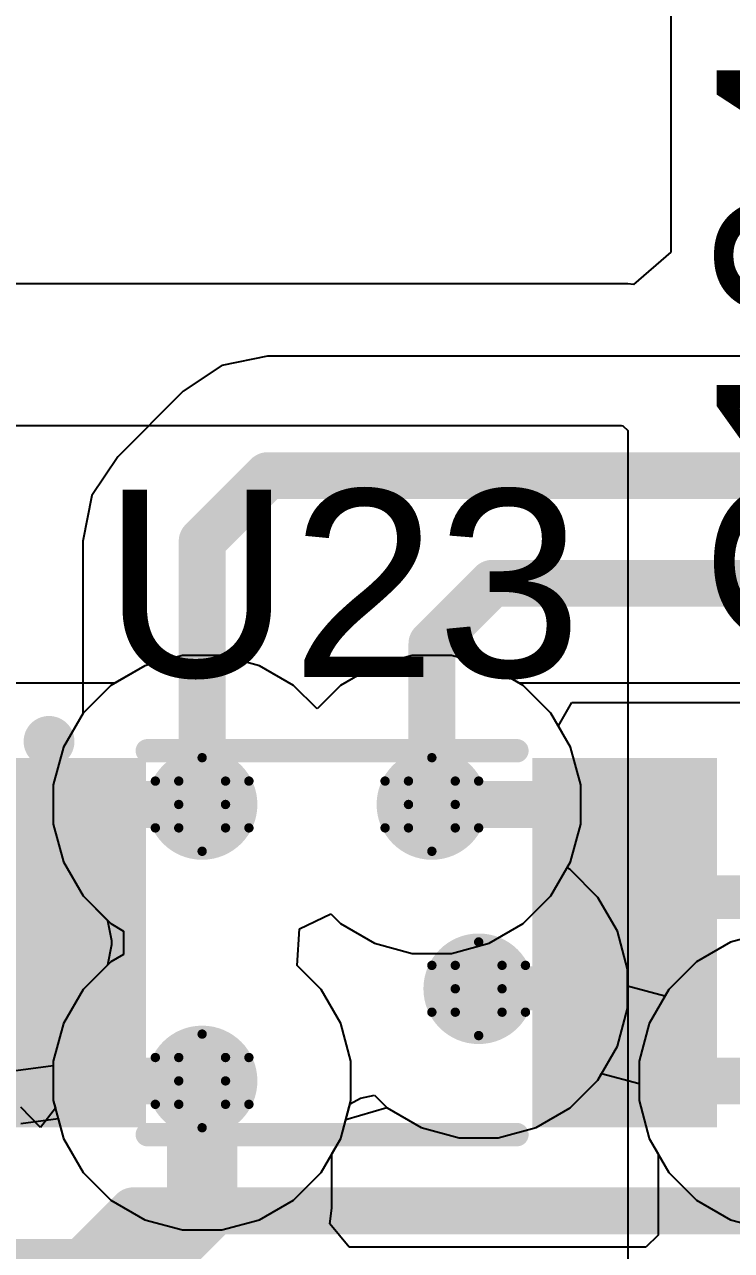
# Model space of a CAD drawing. Header units: inches. Extents: x -3 to 5437, y -3 to 5435.
# Drawn here: x 84.66 to 88.5, y 97.14 to 103.79 of the extents above; entities that cross this region are included whole.
import ezdxf

# ---------------------------------------------------------------- set-up
doc = ezdxf.new("R2010")
doc.units = ezdxf.units.IN
for name, color, linetype in [('Bottom Layer', 5, 'Continuous'), ('Drill Drawing', 1, 'Continuous'), ('GND', 16, 'Continuous'), ('PWR', 76, 'Continuous'), ('Top Layer', 1, 'Continuous'), ('Top Overlay', 2, 'Continuous'), ('Top Paste', 8, 'Continuous'), ('Top Solder', 216, 'Continuous'), ('Via Holes', 16, 'Continuous')]:
    doc.layers.add(name, color=color, linetype=linetype)
doc.styles.add('Arial', font='', dxfattribs={"height": 0.2})
doc.styles.get('Arial').set_extended_font_data('Arial')

# ---------------------------------------------------------------- blocks, each defined once
blk = doc.blocks.new('TXB0102DCUT_65')
at = {"layer": 'Top Layer'}
for points in [[(-1.95, 0.9), (-1.15, 0.9), (-1.15, 0.6), (-1.95, 0.6)], [(1.15, 0.9), (1.95, 0.9), (1.95, 0.6), (1.15, 0.6)], [(-1.95, 0.4), (-1.15, 0.4), (-1.15, 0.1), (-1.95, 0.1)], [(1.15, 0.4), (1.95, 0.4), (1.95, 0.1), (1.15, 0.1)], [(-1.95, -0.1), (-1.15, -0.1), (-1.15, -0.4), (-1.95, -0.4)], [(1.15, -0.1), (1.95, -0.1), (1.95, -0.4), (1.15, -0.4)], [(-1.95, -0.6), (-1.15, -0.6), (-1.15, -0.9), (-1.95, -0.9)], [(1.15, -0.6), (1.95, -0.6), (1.95, -0.9), (1.15, -0.9)]]:
    blk.add_hatch(color=1, dxfattribs=at).paths.add_polyline_path(points)
at = {"layer": 'Top Paste'}
for points in [[(-1.95, 0.9), (-1.15, 0.9), (-1.15, 0.6), (-1.95, 0.6)], [(1.15, 0.9), (1.95, 0.9), (1.95, 0.6), (1.15, 0.6)], [(-1.95, 0.4), (-1.15, 0.4), (-1.15, 0.1), (-1.95, 0.1)], [(1.15, 0.4), (1.95, 0.4), (1.95, 0.1), (1.15, 0.1)], [(-1.95, -0.1), (-1.15, -0.1), (-1.15, -0.4), (-1.95, -0.4)], [(1.15, -0.1), (1.95, -0.1), (1.95, -0.4), (1.15, -0.4)], [(-1.95, -0.6), (-1.15, -0.6), (-1.15, -0.9), (-1.95, -0.9)], [(1.15, -0.6), (1.95, -0.6), (1.95, -0.9), (1.15, -0.9)]]:
    blk.add_hatch(color=8, dxfattribs=at).paths.add_polyline_path(points)
at = {"layer": 'Top Solder'}
for points in [[(-2.0516, 1.0016), (-1.0484, 1.0016), (-1.0484, 0.4984), (-2.0516, 0.4984)], [(1.0484, 1.0016), (2.0516, 1.0016), (2.0516, 0.4984), (1.0484, 0.4984)], [(-2.0516, 0.5016), (-1.0484, 0.5016), (-1.0484, -0.0016), (-2.0516, -0.0016)], [(1.0484, 0.5016), (2.0516, 0.5016), (2.0516, -0.0016), (1.0484, -0.0016)], [(-2.0516, 0.0016), (-1.0484, 0.0016), (-1.0484, -0.5016), (-2.0516, -0.5016)], [(1.0484, 0.0016), (2.0516, 0.0016), (2.0516, -0.5016), (1.0484, -0.5016)], [(-2.0516, -0.4984), (-1.0484, -0.4984), (-1.0484, -1.0016), (-2.0516, -1.0016)], [(1.0484, -0.4984), (2.0516, -0.4984), (2.0516, -1.0016), (1.0484, -1.0016)]]:
    blk.add_hatch(color=216, dxfattribs=at).paths.add_polyline_path(points)
at = {"layer": 'Top Overlay'}
for points in [[(-1.5367, 1.0922, 0.2, 0.2, 1), (-1.6129, 1.0922, 0.2, 0.2, 1)], [(-1.6629, 1.0922, 0.1, 0.1, 1), (-1.5629, 1.0922, 0.1, 0.1, 1)], [(-1.5867, 1.0922, 0.1, 0.1, 1), (-1.4867, 1.0922, 0.1, 0.1, 1)], [(-1.0732, 1.0414, 0.0635, 0.0635, 1), (-1.0096, 1.0414, 0.0635, 0.0635, 1)], [(0.9334, 1.0414, 0.0635, 0.0635, 1), (0.997, 1.0414, 0.0635, 0.0635, 1)], [(-1.0732, -1.0414, 0.0635, 0.0635, 1), (-1.0096, -1.0414, 0.0635, 0.0635, 1)], [(0.9334, -1.0414, 0.0635, 0.0635, 1), (0.997, -1.0414, 0.0635, 0.0635, 1)]]:
    blk.add_lwpolyline(points, format="xyseb", close=True, dxfattribs=at)
for points in [[(-1.0414, 1.0414, 0.127, 0.127, 0), (0.9652, 1.0414, 0.127, 0.127, 0)], [(-1.0414, -1.0414, 0.127, 0.127, 0), (0.9652, -1.0414, 0.127, 0.127, 0)]]:
    blk.add_lwpolyline(points, format="xyseb", dxfattribs=at)

msp = doc.modelspace()

# ---------------------------------------------------------------- hatches: boundary and pattern name
at = {"layer": 'Bottom Layer'}
h = msp.add_hatch(color=5, dxfattribs=at)
edge = h.paths.add_edge_path()
edge.add_arc((85.6234, 99.5614), 0.3, 0, 360)
h = msp.add_hatch(color=5, dxfattribs=at)
edge = h.paths.add_edge_path()
edge.add_arc((86.8706, 99.5614), 0.3, 0, 360)
h = msp.add_hatch(color=5, dxfattribs=at)
edge = h.paths.add_edge_path()
edge.add_arc((87.1247, 98.5614), 0.3, 0, 360)
h = msp.add_hatch(color=5, dxfattribs=at)
edge = h.paths.add_edge_path()
edge.add_arc((85.6234, 98.0614), 0.3, 0, 360)
at = {"layer": 'GND'}
h = msp.add_hatch(color=16, dxfattribs=at)
edge = h.paths.add_edge_path()
edge.add_arc((85.6234, 99.5614), 0.3, 0, 360)
h = msp.add_hatch(color=16, dxfattribs=at)
edge = h.paths.add_edge_path()
edge.add_arc((86.8706, 99.5614), 0.3, 0, 360)
h = msp.add_hatch(color=16, dxfattribs=at)
edge = h.paths.add_edge_path()
edge.add_arc((87.1247, 98.5614), 0.3, 0, 360)
h = msp.add_hatch(color=16, dxfattribs=at)
edge = h.paths.add_edge_path()
edge.add_arc((85.6234, 98.0614), 0.3, 0, 360)
at = {"layer": 'PWR'}
h = msp.add_hatch(color=76, dxfattribs=at)
edge = h.paths.add_edge_path()
edge.add_arc((85.6234, 99.5614), 0.3, 0, 360)
h = msp.add_hatch(color=76, dxfattribs=at)
edge = h.paths.add_edge_path()
edge.add_arc((86.8706, 99.5614), 0.3, 0, 360)
h = msp.add_hatch(color=76, dxfattribs=at)
edge = h.paths.add_edge_path()
edge.add_arc((87.1247, 98.5614), 0.3, 0, 360)
h = msp.add_hatch(color=76, dxfattribs=at)
edge = h.paths.add_edge_path()
edge.add_arc((85.6234, 98.0614), 0.3, 0, 360)
at = {"layer": 'Top Layer'}
h = msp.add_hatch(color=1, dxfattribs=at)
edge = h.paths.add_edge_path()
edge.add_arc((85.6234, 99.5614), 0.3, 0, 360)
h = msp.add_hatch(color=1, dxfattribs=at)
edge = h.paths.add_edge_path()
edge.add_arc((86.8706, 99.5614), 0.3, 0, 360)
for points in [[(84.7329, 99.1824), (83.781, 99.1824), (83.781, 98.9606), (84.7329, 98.9606)], [(87.9171, 98.9403), (88.8851, 98.9403), (88.8851, 99.1775), (87.9171, 99.1775)], [(84.8171, 98.6606), (83.781, 98.6606), (83.781, 98.4452), (84.8171, 98.4452)], [(87.9171, 98.6824), (86.881, 98.6824), (86.881, 98.4452), (87.9171, 98.4452)]]:
    msp.add_hatch(color=1, dxfattribs=at).paths.add_polyline_path(points)
h = msp.add_hatch(color=1, dxfattribs=at)
edge = h.paths.add_edge_path()
edge.add_arc((87.1247, 98.5614), 0.3, 0, 360)
h = msp.add_hatch(color=1, dxfattribs=at)
edge = h.paths.add_edge_path()
edge.add_arc((85.6234, 98.0614), 0.3, 0, 360)
at = {"layer": 'Via Holes'}
h = msp.add_hatch(color=7, dxfattribs=at)
edge = h.paths.add_edge_path()
edge.add_arc((85.6234, 99.5614), 0.15, 0, 360)
h = msp.add_hatch(color=7, dxfattribs=at)
edge = h.paths.add_edge_path()
edge.add_arc((86.8706, 99.5614), 0.15, 0, 360)
h = msp.add_hatch(color=7, dxfattribs=at)
edge = h.paths.add_edge_path()
edge.add_arc((87.1247, 98.5614), 0.15, 0, 360)
h = msp.add_hatch(color=7, dxfattribs=at)
edge = h.paths.add_edge_path()
edge.add_arc((85.6234, 98.0614), 0.15, 0, 360)

# ---------------------------------------------------------------- linework, layer by layer
at = {"layer": 'Bottom Layer'}
for p, q in [((85.979, 101.9934), (85.7312, 101.9442)), ((94.4372, 101.9934), (85.979, 101.9934)), ((85.7312, 101.9442), (85.5212, 101.8038)), ((85.5212, 101.8038), (85.1656, 101.4482)), ((85.1656, 101.4482), (85.0252, 101.2382)), ((85.0252, 101.2382), (84.976, 100.9904)), ((84.976, 100.9904), (84.976, 100.056)), ((84.976, 100.056), (84.8705, 99.8732)), ((87.5576, 99.9874), (87.6309, 100.1144)), ((87.6309, 100.1144), (93.2537, 100.1144)), ((87.6235, 99.8732), (87.5576, 99.9874)), ((84.8705, 99.8732), (84.8154, 99.6677)), ((87.6786, 99.6677), (87.6235, 99.8732)), ((84.8154, 99.6677), (84.8154, 99.455)), ((87.6786, 99.455), (87.6786, 99.6677)), ((84.8154, 99.455), (84.8705, 99.2495)), ((87.6235, 99.2495), (87.6786, 99.455)), ((84.8705, 99.2495), (84.9768, 99.0652)), ((87.6048, 99.2172), (87.6235, 99.2495)), ((87.6209, 99.2079), (87.6048, 99.2172)), ((87.7713, 99.0575), (87.6209, 99.2079)), ((84.9768, 99.0652), (85.1273, 98.9148)), ((87.8777, 98.8732), (87.7713, 99.0575)), ((85.1273, 98.9148), (85.1965, 98.8749)), ((85.1965, 98.8749), (85.1965, 98.7479)), ((87.9327, 98.6677), (87.8777, 98.8732)), ((88.6968, 98.8694), (88.4913, 98.8143)), ((88.4913, 98.8143), (88.3071, 98.7079)), ((85.1965, 98.7479), (85.1273, 98.7079)), ((85.1273, 98.7079), (84.9768, 98.5575)), ((87.9327, 98.455), (87.9327, 98.6677)), ((88.3071, 98.7079), (88.1566, 98.5575)), ((84.9768, 98.5575), (84.8705, 98.3732)), ((88.1566, 98.5575), (88.0503, 98.3732)), ((87.8777, 98.2495), (87.9327, 98.455)), ((84.8705, 98.3732), (84.8154, 98.1677)), ((88.0503, 98.3732), (87.9952, 98.1677)), ((87.7713, 98.0652), (87.8777, 98.2495)), ((84.8154, 98.1677), (84.8154, 97.955)), ((87.9952, 98.1677), (87.9952, 97.955)), ((87.6209, 97.9148), (87.7713, 98.0652)), ((84.8154, 97.955), (84.8266, 97.913)), ((86.3763, 97.7495), (86.4266, 97.9372)), ((86.4266, 97.9372), (86.4831, 97.9672)), ((86.4831, 97.9672), (86.5584, 97.985)), ((86.5584, 97.985), (86.6286, 97.9148)), ((87.9952, 97.955), (88.0503, 97.7495)), ((84.7467, 97.8089), (84.6385, 97.9181)), ((84.8266, 97.913), (84.7467, 97.8089)), ((86.6286, 97.9148), (86.8129, 97.8084)), ((87.4366, 97.8084), (87.6209, 97.9148)), ((86.8129, 97.8084), (87.0184, 97.7534)), ((87.2311, 97.7534), (87.4366, 97.8084)), ((86.3279, 97.6656), (86.3763, 97.7495)), ((87.0184, 97.7534), (87.2311, 97.7534)), ((88.0503, 97.7495), (88.0987, 97.6656)), ((86.3279, 97.3709), (86.3279, 97.6656)), ((88.0987, 97.6656), (88.0987, 97.225)), ((86.3167, 97.2859), (86.3279, 97.3709)), ((86.4223, 97.1589), (86.3167, 97.2859)), ((88.0987, 97.225), (88.0326, 97.1589)), ((88.0326, 97.1589), (86.4223, 97.1589))]:
    msp.add_line(p, q, dxfattribs=at)
for points in [[(85.6234, 100.9904, 0.254, 0.254, 0), (85.979, 101.346, 0.254, 0.254, 0)], [(85.979, 101.346, 0.254, 0.254, 0), (94.4372, 101.346, 0.254, 0.254, 0)], [(85.6234, 99.5614, 0.254, 0.254, 0), (85.6234, 100.9904, 0.254, 0.254, 0)], [(86.8706, 100.4342, 0.254, 0.254, 0), (87.1982, 100.7618, 0.254, 0.254, 0)], [(87.1982, 100.7618, 0.254, 0.254, 0), (93.9038, 100.7618, 0.254, 0.254, 0)], [(86.8706, 99.5614, 0.254, 0.254, 0), (86.8706, 100.4342, 0.254, 0.254, 0)], [(85.6234, 97.3709, 0.381, 0.381, 0), (85.6234, 98.0614, 0.381, 0.381, 0)], [(85.2657, 97.0132, 0.381, 0.381, 0), (85.6234, 97.3709, 0.381, 0.381, 0)], [(75.0399, 97.0132, 0.381, 0.381, 0), (85.2657, 97.0132, 0.381, 0.381, 0)]]:
    msp.add_lwpolyline(points, format="xyseb", dxfattribs=at)
for points in [[(85.9155, 101.346, 0.127, 0.127, 1), (86.0425, 101.346, 0.127, 0.127, 1)], [(85.9155, 101.346, 0.127, 0.127, 1), (86.0425, 101.346, 0.127, 0.127, 1)], [(85.5599, 100.9904, 0.127, 0.127, 1), (85.6869, 100.9904, 0.127, 0.127, 1)], [(85.5599, 100.9904, 0.127, 0.127, 1), (85.6869, 100.9904, 0.127, 0.127, 1)], [(87.1347, 100.7618, 0.127, 0.127, 1), (87.2617, 100.7618, 0.127, 0.127, 1)], [(87.1347, 100.7618, 0.127, 0.127, 1), (87.2617, 100.7618, 0.127, 0.127, 1)], [(86.8071, 100.4342, 0.127, 0.127, 1), (86.9341, 100.4342, 0.127, 0.127, 1)], [(86.8071, 100.4342, 0.127, 0.127, 1), (86.9341, 100.4342, 0.127, 0.127, 1)], [(85.5599, 99.5614, 0.127, 0.127, 1), (85.6869, 99.5614, 0.127, 0.127, 1)], [(86.8071, 99.5614, 0.127, 0.127, 1), (86.9341, 99.5614, 0.127, 0.127, 1)], [(85.5281, 98.0614, 0.1905, 0.1905, 1), (85.7186, 98.0614, 0.1905, 0.1905, 1)], [(85.5281, 97.3709, 0.1905, 0.1905, 1), (85.7186, 97.3709, 0.1905, 0.1905, 1)], [(85.5281, 97.3709, 0.1905, 0.1905, 1), (85.7186, 97.3709, 0.1905, 0.1905, 1)], [(85.1704, 97.0132, 0.1905, 0.1905, 1), (85.3609, 97.0132, 0.1905, 0.1905, 1)], [(85.1704, 97.0132, 0.1905, 0.1905, 1), (85.3609, 97.0132, 0.1905, 0.1905, 1)]]:
    msp.add_lwpolyline(points, format="xyseb", close=True, dxfattribs=at)
at = {"layer": 'Drill Drawing'}
for points in [[(85.4964, 99.6884, 0.0508, 0.0508, 0), (85.6234, 99.8154, 0.0508, 0.0508, 0)], [(85.6234, 99.8154, 0.0508, 0.0508, 0), (85.7504, 99.6884, 0.0508, 0.0508, 0)], [(86.7436, 99.6884, 0.0508, 0.0508, 0), (86.8706, 99.8154, 0.0508, 0.0508, 0)], [(86.8706, 99.8154, 0.0508, 0.0508, 0), (86.9976, 99.6884, 0.0508, 0.0508, 0)], [(85.3694, 99.6884, 0.0508, 0.0508, 0), (85.4964, 99.5614, 0.0508, 0.0508, 0)], [(85.3694, 99.6884, 0.0508, 0.0508, 0), (85.4964, 99.6884, 0.0508, 0.0508, 0)], [(85.7504, 99.6884, 0.0508, 0.0508, 0), (85.8774, 99.6884, 0.0508, 0.0508, 0)], [(85.7504, 99.5614, 0.0508, 0.0508, 0), (85.8774, 99.6884, 0.0508, 0.0508, 0)], [(86.6166, 99.6884, 0.0508, 0.0508, 0), (86.7436, 99.5614, 0.0508, 0.0508, 0)], [(86.6166, 99.6884, 0.0508, 0.0508, 0), (86.7436, 99.6884, 0.0508, 0.0508, 0)], [(86.9976, 99.6884, 0.0508, 0.0508, 0), (87.1246, 99.6884, 0.0508, 0.0508, 0)], [(86.9976, 99.5614, 0.0508, 0.0508, 0), (87.1246, 99.6884, 0.0508, 0.0508, 0)], [(85.3694, 99.4344, 0.0508, 0.0508, 0), (85.4964, 99.5614, 0.0508, 0.0508, 0)], [(85.7504, 99.5614, 0.0508, 0.0508, 0), (85.8774, 99.4344, 0.0508, 0.0508, 0)], [(86.6166, 99.4344, 0.0508, 0.0508, 0), (86.7436, 99.5614, 0.0508, 0.0508, 0)], [(86.9976, 99.5614, 0.0508, 0.0508, 0), (87.1246, 99.4344, 0.0508, 0.0508, 0)], [(85.3694, 99.4344, 0.0508, 0.0508, 0), (85.4964, 99.4344, 0.0508, 0.0508, 0)], [(85.4964, 99.4344, 0.0508, 0.0508, 0), (85.6234, 99.3074, 0.0508, 0.0508, 0)], [(85.6234, 99.3074, 0.0508, 0.0508, 0), (85.7504, 99.4344, 0.0508, 0.0508, 0)], [(85.7504, 99.4344, 0.0508, 0.0508, 0), (85.8774, 99.4344, 0.0508, 0.0508, 0)], [(86.6166, 99.4344, 0.0508, 0.0508, 0), (86.7436, 99.4344, 0.0508, 0.0508, 0)], [(86.7436, 99.4344, 0.0508, 0.0508, 0), (86.8706, 99.3074, 0.0508, 0.0508, 0)], [(86.8706, 99.3074, 0.0508, 0.0508, 0), (86.9976, 99.4344, 0.0508, 0.0508, 0)], [(86.9976, 99.4344, 0.0508, 0.0508, 0), (87.1246, 99.4344, 0.0508, 0.0508, 0)], [(86.9977, 98.6884, 0.0508, 0.0508, 0), (87.1247, 98.8154, 0.0508, 0.0508, 0)], [(87.1247, 98.8154, 0.0508, 0.0508, 0), (87.2517, 98.6884, 0.0508, 0.0508, 0)], [(86.8707, 98.6884, 0.0508, 0.0508, 0), (86.9977, 98.5614, 0.0508, 0.0508, 0)], [(86.8707, 98.6884, 0.0508, 0.0508, 0), (86.9977, 98.6884, 0.0508, 0.0508, 0)], [(87.2517, 98.6884, 0.0508, 0.0508, 0), (87.3787, 98.6884, 0.0508, 0.0508, 0)], [(87.2517, 98.5614, 0.0508, 0.0508, 0), (87.3787, 98.6884, 0.0508, 0.0508, 0)], [(86.8707, 98.4344, 0.0508, 0.0508, 0), (86.9977, 98.5614, 0.0508, 0.0508, 0)], [(87.2517, 98.5614, 0.0508, 0.0508, 0), (87.3787, 98.4344, 0.0508, 0.0508, 0)], [(86.8707, 98.4344, 0.0508, 0.0508, 0), (86.9977, 98.4344, 0.0508, 0.0508, 0)], [(86.9977, 98.4344, 0.0508, 0.0508, 0), (87.1247, 98.3074, 0.0508, 0.0508, 0)], [(87.1247, 98.3074, 0.0508, 0.0508, 0), (87.2517, 98.4344, 0.0508, 0.0508, 0)], [(87.2517, 98.4344, 0.0508, 0.0508, 0), (87.3787, 98.4344, 0.0508, 0.0508, 0)], [(85.4964, 98.1884, 0.0508, 0.0508, 0), (85.6234, 98.3154, 0.0508, 0.0508, 0)], [(85.6234, 98.3154, 0.0508, 0.0508, 0), (85.7504, 98.1884, 0.0508, 0.0508, 0)], [(85.3694, 98.1884, 0.0508, 0.0508, 0), (85.4964, 98.0614, 0.0508, 0.0508, 0)], [(85.3694, 98.1884, 0.0508, 0.0508, 0), (85.4964, 98.1884, 0.0508, 0.0508, 0)], [(85.7504, 98.1884, 0.0508, 0.0508, 0), (85.8774, 98.1884, 0.0508, 0.0508, 0)], [(85.7504, 98.0614, 0.0508, 0.0508, 0), (85.8774, 98.1884, 0.0508, 0.0508, 0)], [(85.3694, 97.9344, 0.0508, 0.0508, 0), (85.4964, 98.0614, 0.0508, 0.0508, 0)], [(85.7504, 98.0614, 0.0508, 0.0508, 0), (85.8774, 97.9344, 0.0508, 0.0508, 0)], [(85.3694, 97.9344, 0.0508, 0.0508, 0), (85.4964, 97.9344, 0.0508, 0.0508, 0)], [(85.4964, 97.9344, 0.0508, 0.0508, 0), (85.6234, 97.8074, 0.0508, 0.0508, 0)], [(85.6234, 97.8074, 0.0508, 0.0508, 0), (85.7504, 97.9344, 0.0508, 0.0508, 0)], [(85.7504, 97.9344, 0.0508, 0.0508, 0), (85.8774, 97.9344, 0.0508, 0.0508, 0)]]:
    msp.add_lwpolyline(points, format="xyseb", dxfattribs=at)
for points in [[(85.6107, 99.8154, 0.0254, 0.0254, 1), (85.6361, 99.8154, 0.0254, 0.0254, 1)], [(85.6107, 99.8154, 0.0254, 0.0254, 1), (85.6361, 99.8154, 0.0254, 0.0254, 1)], [(86.8579, 99.8154, 0.0254, 0.0254, 1), (86.8833, 99.8154, 0.0254, 0.0254, 1)], [(86.8579, 99.8154, 0.0254, 0.0254, 1), (86.8833, 99.8154, 0.0254, 0.0254, 1)], [(85.3567, 99.6884, 0.0254, 0.0254, 1), (85.3821, 99.6884, 0.0254, 0.0254, 1)], [(85.3567, 99.6884, 0.0254, 0.0254, 1), (85.3821, 99.6884, 0.0254, 0.0254, 1)], [(85.4837, 99.6884, 0.0254, 0.0254, 1), (85.5091, 99.6884, 0.0254, 0.0254, 1)], [(85.4837, 99.6884, 0.0254, 0.0254, 1), (85.5091, 99.6884, 0.0254, 0.0254, 1)], [(85.7377, 99.6884, 0.0254, 0.0254, 1), (85.7631, 99.6884, 0.0254, 0.0254, 1)], [(85.7377, 99.6884, 0.0254, 0.0254, 1), (85.7631, 99.6884, 0.0254, 0.0254, 1)], [(85.8647, 99.6884, 0.0254, 0.0254, 1), (85.8901, 99.6884, 0.0254, 0.0254, 1)], [(85.8647, 99.6884, 0.0254, 0.0254, 1), (85.8901, 99.6884, 0.0254, 0.0254, 1)], [(86.6039, 99.6884, 0.0254, 0.0254, 1), (86.6293, 99.6884, 0.0254, 0.0254, 1)], [(86.6039, 99.6884, 0.0254, 0.0254, 1), (86.6293, 99.6884, 0.0254, 0.0254, 1)], [(86.7309, 99.6884, 0.0254, 0.0254, 1), (86.7563, 99.6884, 0.0254, 0.0254, 1)], [(86.7309, 99.6884, 0.0254, 0.0254, 1), (86.7563, 99.6884, 0.0254, 0.0254, 1)], [(86.9849, 99.6884, 0.0254, 0.0254, 1), (87.0103, 99.6884, 0.0254, 0.0254, 1)], [(86.9849, 99.6884, 0.0254, 0.0254, 1), (87.0103, 99.6884, 0.0254, 0.0254, 1)], [(87.1119, 99.6884, 0.0254, 0.0254, 1), (87.1373, 99.6884, 0.0254, 0.0254, 1)], [(87.1119, 99.6884, 0.0254, 0.0254, 1), (87.1373, 99.6884, 0.0254, 0.0254, 1)], [(85.4837, 99.5614, 0.0254, 0.0254, 1), (85.5091, 99.5614, 0.0254, 0.0254, 1)], [(85.4837, 99.5614, 0.0254, 0.0254, 1), (85.5091, 99.5614, 0.0254, 0.0254, 1)], [(85.7377, 99.5614, 0.0254, 0.0254, 1), (85.7631, 99.5614, 0.0254, 0.0254, 1)], [(85.7377, 99.5614, 0.0254, 0.0254, 1), (85.7631, 99.5614, 0.0254, 0.0254, 1)], [(86.7309, 99.5614, 0.0254, 0.0254, 1), (86.7563, 99.5614, 0.0254, 0.0254, 1)], [(86.7309, 99.5614, 0.0254, 0.0254, 1), (86.7563, 99.5614, 0.0254, 0.0254, 1)], [(86.9849, 99.5614, 0.0254, 0.0254, 1), (87.0103, 99.5614, 0.0254, 0.0254, 1)], [(86.9849, 99.5614, 0.0254, 0.0254, 1), (87.0103, 99.5614, 0.0254, 0.0254, 1)], [(85.3567, 99.4344, 0.0254, 0.0254, 1), (85.3821, 99.4344, 0.0254, 0.0254, 1)], [(85.3567, 99.4344, 0.0254, 0.0254, 1), (85.3821, 99.4344, 0.0254, 0.0254, 1)], [(85.4837, 99.4344, 0.0254, 0.0254, 1), (85.5091, 99.4344, 0.0254, 0.0254, 1)], [(85.4837, 99.4344, 0.0254, 0.0254, 1), (85.5091, 99.4344, 0.0254, 0.0254, 1)], [(85.7377, 99.4344, 0.0254, 0.0254, 1), (85.7631, 99.4344, 0.0254, 0.0254, 1)], [(85.7377, 99.4344, 0.0254, 0.0254, 1), (85.7631, 99.4344, 0.0254, 0.0254, 1)], [(85.8647, 99.4344, 0.0254, 0.0254, 1), (85.8901, 99.4344, 0.0254, 0.0254, 1)], [(85.8647, 99.4344, 0.0254, 0.0254, 1), (85.8901, 99.4344, 0.0254, 0.0254, 1)], [(86.6039, 99.4344, 0.0254, 0.0254, 1), (86.6293, 99.4344, 0.0254, 0.0254, 1)], [(86.6039, 99.4344, 0.0254, 0.0254, 1), (86.6293, 99.4344, 0.0254, 0.0254, 1)], [(86.7309, 99.4344, 0.0254, 0.0254, 1), (86.7563, 99.4344, 0.0254, 0.0254, 1)], [(86.7309, 99.4344, 0.0254, 0.0254, 1), (86.7563, 99.4344, 0.0254, 0.0254, 1)], [(86.9849, 99.4344, 0.0254, 0.0254, 1), (87.0103, 99.4344, 0.0254, 0.0254, 1)], [(86.9849, 99.4344, 0.0254, 0.0254, 1), (87.0103, 99.4344, 0.0254, 0.0254, 1)], [(87.1119, 99.4344, 0.0254, 0.0254, 1), (87.1373, 99.4344, 0.0254, 0.0254, 1)], [(87.1119, 99.4344, 0.0254, 0.0254, 1), (87.1373, 99.4344, 0.0254, 0.0254, 1)], [(85.6107, 99.3074, 0.0254, 0.0254, 1), (85.6361, 99.3074, 0.0254, 0.0254, 1)], [(85.6107, 99.3074, 0.0254, 0.0254, 1), (85.6361, 99.3074, 0.0254, 0.0254, 1)], [(86.8579, 99.3074, 0.0254, 0.0254, 1), (86.8833, 99.3074, 0.0254, 0.0254, 1)], [(86.8579, 99.3074, 0.0254, 0.0254, 1), (86.8833, 99.3074, 0.0254, 0.0254, 1)], [(87.112, 98.8154, 0.0254, 0.0254, 1), (87.1374, 98.8154, 0.0254, 0.0254, 1)], [(87.112, 98.8154, 0.0254, 0.0254, 1), (87.1374, 98.8154, 0.0254, 0.0254, 1)], [(86.858, 98.6884, 0.0254, 0.0254, 1), (86.8834, 98.6884, 0.0254, 0.0254, 1)], [(86.858, 98.6884, 0.0254, 0.0254, 1), (86.8834, 98.6884, 0.0254, 0.0254, 1)], [(86.985, 98.6884, 0.0254, 0.0254, 1), (87.0104, 98.6884, 0.0254, 0.0254, 1)], [(86.985, 98.6884, 0.0254, 0.0254, 1), (87.0104, 98.6884, 0.0254, 0.0254, 1)], [(87.239, 98.6884, 0.0254, 0.0254, 1), (87.2644, 98.6884, 0.0254, 0.0254, 1)], [(87.239, 98.6884, 0.0254, 0.0254, 1), (87.2644, 98.6884, 0.0254, 0.0254, 1)], [(87.366, 98.6884, 0.0254, 0.0254, 1), (87.3914, 98.6884, 0.0254, 0.0254, 1)], [(87.366, 98.6884, 0.0254, 0.0254, 1), (87.3914, 98.6884, 0.0254, 0.0254, 1)], [(86.985, 98.5614, 0.0254, 0.0254, 1), (87.0104, 98.5614, 0.0254, 0.0254, 1)], [(86.985, 98.5614, 0.0254, 0.0254, 1), (87.0104, 98.5614, 0.0254, 0.0254, 1)], [(87.239, 98.5614, 0.0254, 0.0254, 1), (87.2644, 98.5614, 0.0254, 0.0254, 1)], [(87.239, 98.5614, 0.0254, 0.0254, 1), (87.2644, 98.5614, 0.0254, 0.0254, 1)], [(86.858, 98.4344, 0.0254, 0.0254, 1), (86.8834, 98.4344, 0.0254, 0.0254, 1)], [(86.858, 98.4344, 0.0254, 0.0254, 1), (86.8834, 98.4344, 0.0254, 0.0254, 1)], [(86.985, 98.4344, 0.0254, 0.0254, 1), (87.0104, 98.4344, 0.0254, 0.0254, 1)], [(86.985, 98.4344, 0.0254, 0.0254, 1), (87.0104, 98.4344, 0.0254, 0.0254, 1)], [(87.239, 98.4344, 0.0254, 0.0254, 1), (87.2644, 98.4344, 0.0254, 0.0254, 1)], [(87.239, 98.4344, 0.0254, 0.0254, 1), (87.2644, 98.4344, 0.0254, 0.0254, 1)], [(87.366, 98.4344, 0.0254, 0.0254, 1), (87.3914, 98.4344, 0.0254, 0.0254, 1)], [(87.366, 98.4344, 0.0254, 0.0254, 1), (87.3914, 98.4344, 0.0254, 0.0254, 1)], [(85.6107, 98.3154, 0.0254, 0.0254, 1), (85.6361, 98.3154, 0.0254, 0.0254, 1)], [(85.6107, 98.3154, 0.0254, 0.0254, 1), (85.6361, 98.3154, 0.0254, 0.0254, 1)], [(87.112, 98.3074, 0.0254, 0.0254, 1), (87.1374, 98.3074, 0.0254, 0.0254, 1)], [(87.112, 98.3074, 0.0254, 0.0254, 1), (87.1374, 98.3074, 0.0254, 0.0254, 1)], [(85.3567, 98.1884, 0.0254, 0.0254, 1), (85.3821, 98.1884, 0.0254, 0.0254, 1)], [(85.3567, 98.1884, 0.0254, 0.0254, 1), (85.3821, 98.1884, 0.0254, 0.0254, 1)], [(85.4837, 98.1884, 0.0254, 0.0254, 1), (85.5091, 98.1884, 0.0254, 0.0254, 1)], [(85.4837, 98.1884, 0.0254, 0.0254, 1), (85.5091, 98.1884, 0.0254, 0.0254, 1)], [(85.7377, 98.1884, 0.0254, 0.0254, 1), (85.7631, 98.1884, 0.0254, 0.0254, 1)], [(85.7377, 98.1884, 0.0254, 0.0254, 1), (85.7631, 98.1884, 0.0254, 0.0254, 1)], [(85.8647, 98.1884, 0.0254, 0.0254, 1), (85.8901, 98.1884, 0.0254, 0.0254, 1)], [(85.8647, 98.1884, 0.0254, 0.0254, 1), (85.8901, 98.1884, 0.0254, 0.0254, 1)], [(85.4837, 98.0614, 0.0254, 0.0254, 1), (85.5091, 98.0614, 0.0254, 0.0254, 1)], [(85.4837, 98.0614, 0.0254, 0.0254, 1), (85.5091, 98.0614, 0.0254, 0.0254, 1)], [(85.7377, 98.0614, 0.0254, 0.0254, 1), (85.7631, 98.0614, 0.0254, 0.0254, 1)], [(85.7377, 98.0614, 0.0254, 0.0254, 1), (85.7631, 98.0614, 0.0254, 0.0254, 1)], [(85.3567, 97.9344, 0.0254, 0.0254, 1), (85.3821, 97.9344, 0.0254, 0.0254, 1)], [(85.3567, 97.9344, 0.0254, 0.0254, 1), (85.3821, 97.9344, 0.0254, 0.0254, 1)], [(85.4837, 97.9344, 0.0254, 0.0254, 1), (85.5091, 97.9344, 0.0254, 0.0254, 1)], [(85.4837, 97.9344, 0.0254, 0.0254, 1), (85.5091, 97.9344, 0.0254, 0.0254, 1)], [(85.7377, 97.9344, 0.0254, 0.0254, 1), (85.7631, 97.9344, 0.0254, 0.0254, 1)], [(85.7377, 97.9344, 0.0254, 0.0254, 1), (85.7631, 97.9344, 0.0254, 0.0254, 1)], [(85.8647, 97.9344, 0.0254, 0.0254, 1), (85.8901, 97.9344, 0.0254, 0.0254, 1)], [(85.8647, 97.9344, 0.0254, 0.0254, 1), (85.8901, 97.9344, 0.0254, 0.0254, 1)], [(85.6107, 97.8074, 0.0254, 0.0254, 1), (85.6361, 97.8074, 0.0254, 0.0254, 1)], [(85.6107, 97.8074, 0.0254, 0.0254, 1), (85.6361, 97.8074, 0.0254, 0.0254, 1)]]:
    msp.add_lwpolyline(points, format="xyseb", close=True, dxfattribs=at)
at = {"layer": 'GND'}
for p, q in [((85.517, 100.3694), (85.3115, 100.3143)), ((85.7298, 100.3694), (85.517, 100.3694)), ((85.9353, 100.3143), (85.7298, 100.3694)), ((86.7642, 100.3694), (86.5587, 100.3143)), ((86.9769, 100.3694), (86.7642, 100.3694)), ((87.1824, 100.3143), (86.9769, 100.3694)), ((85.3115, 100.3143), (85.1273, 100.2079)), ((86.1195, 100.2079), (85.9353, 100.3143)), ((86.5587, 100.3143), (86.3744, 100.2079)), ((87.3667, 100.2079), (87.1824, 100.3143)), ((85.1273, 100.2079), (84.9768, 100.0575)), ((86.247, 100.0805), (86.1195, 100.2079)), ((86.3744, 100.2079), (86.247, 100.0805)), ((87.5171, 100.0575), (87.3667, 100.2079)), ((84.9768, 100.0575), (84.8705, 99.8732)), ((87.6235, 99.8732), (87.5171, 100.0575)), ((84.8705, 99.8732), (84.8154, 99.6677)), ((87.6786, 99.6677), (87.6235, 99.8732)), ((84.8154, 99.6677), (84.8154, 99.455)), ((87.6786, 99.455), (87.6786, 99.6677)), ((84.8154, 99.455), (84.8705, 99.2495)), ((87.6235, 99.2495), (87.6786, 99.455)), ((84.8705, 99.2495), (84.9768, 99.0652)), ((87.6048, 99.2172), (87.6235, 99.2495)), ((87.6209, 99.2079), (87.6048, 99.2172)), ((87.7713, 99.0575), (87.6209, 99.2079)), ((84.9768, 99.0652), (85.1097, 98.9324)), ((87.8777, 98.8732), (87.7713, 99.0575)), ((85.1097, 98.9324), (85.1305, 98.823)), ((87.9327, 98.6677), (87.8777, 98.8732)), ((88.6968, 98.8694), (88.4913, 98.8143)), ((85.1305, 98.7998), (85.1097, 98.6903)), ((85.1305, 98.823), (85.1305, 98.7998)), ((88.4913, 98.8143), (88.3071, 98.7079)), ((85.1097, 98.6903), (84.9768, 98.5575)), ((87.9327, 98.5761), (87.9327, 98.6677)), ((88.3071, 98.7079), (88.1566, 98.5575)), ((84.9768, 98.5575), (84.8705, 98.3732)), ((88.1359, 98.5216), (87.9327, 98.5761)), ((88.1566, 98.5575), (88.1359, 98.5216)), ((84.8705, 98.3732), (84.8154, 98.1677)), ((84.8154, 98.1426), (84.6122, 98.1158)), ((84.8154, 98.1677), (84.8154, 98.1426)), ((87.6209, 97.9148), (87.7713, 98.0652)), ((87.7713, 98.0652), (87.792, 98.1011)), ((87.792, 98.1011), (87.9952, 98.0467)), ((87.9952, 98.0467), (87.9952, 97.955)), ((87.9952, 97.955), (88.0503, 97.7495)), ((86.4039, 97.8522), (86.6257, 97.9178)), ((86.6257, 97.9178), (86.6286, 97.9148)), ((86.6286, 97.9148), (86.8129, 97.8084)), ((87.4366, 97.8084), (87.6209, 97.9148)), ((84.6385, 97.8302), (84.8417, 97.8569)), ((84.8417, 97.8569), (84.8705, 97.7495)), ((86.3763, 97.7495), (86.4039, 97.8522)), ((86.8129, 97.8084), (87.0184, 97.7534)), ((87.2311, 97.7534), (87.4366, 97.8084)), ((84.8705, 97.7495), (84.9768, 97.5652)), ((86.27, 97.5652), (86.3763, 97.7495)), ((87.0184, 97.7534), (87.2311, 97.7534)), ((88.0503, 97.7495), (88.1566, 97.5652)), ((84.9768, 97.5652), (85.1273, 97.4148)), ((86.1195, 97.4148), (86.27, 97.5652)), ((88.1566, 97.5652), (88.3071, 97.4148)), ((85.1273, 97.4148), (85.3115, 97.3084)), ((85.9353, 97.3084), (86.1195, 97.4148)), ((88.3071, 97.4148), (88.4913, 97.3084)), ((85.3115, 97.3084), (85.517, 97.2534)), ((85.7298, 97.2534), (85.9353, 97.3084)), ((88.4913, 97.3084), (88.6968, 97.2534)), ((85.517, 97.2534), (85.7298, 97.2534))]:
    msp.add_line(p, q, dxfattribs=at)
at = {"layer": 'PWR'}
for p, q in [((88.1682, 114.2729), (88.1682, 102.558)), ((88.1682, 102.558), (87.965, 102.3834)), ((87.9348, 102.3873), (81.0281, 102.3873)), ((87.965, 102.3834), (87.9348, 102.3873)), ((81.0784, 101.6188), (87.8985, 101.6188)), ((87.8985, 101.6188), (87.9071, 101.617)), ((87.9071, 101.617), (87.9348, 101.5908)), ((87.9348, 101.5908), (87.9348, 93.0635)), ((85.517, 100.3694), (85.3115, 100.3143)), ((85.7298, 100.3694), (85.517, 100.3694)), ((85.9353, 100.3143), (85.7298, 100.3694)), ((86.7642, 100.3694), (86.5587, 100.3143)), ((86.9769, 100.3694), (86.7642, 100.3694)), ((87.1824, 100.3143), (86.9769, 100.3694)), ((85.3115, 100.3143), (85.1273, 100.2079)), ((86.1195, 100.2079), (85.9353, 100.3143)), ((86.5587, 100.3143), (86.3744, 100.2079)), ((87.3667, 100.2079), (87.1824, 100.3143)), ((85.1273, 100.2079), (84.9768, 100.0575)), ((86.247, 100.0805), (86.1195, 100.2079)), ((86.3744, 100.2079), (86.247, 100.0805)), ((87.5171, 100.0575), (87.3667, 100.2079)), ((84.9768, 100.0575), (84.8705, 99.8732)), ((87.6235, 99.8732), (87.5171, 100.0575)), ((84.8705, 99.8732), (84.8154, 99.6677)), ((87.6786, 99.6677), (87.6235, 99.8732)), ((84.8154, 99.6677), (84.8154, 99.455)), ((87.6786, 99.455), (87.6786, 99.6677)), ((84.8154, 99.455), (84.8705, 99.2495)), ((87.6235, 99.2495), (87.6786, 99.455)), ((84.8705, 99.2495), (84.9768, 99.0652)), ((87.5171, 99.0652), (87.6235, 99.2495)), ((84.9768, 99.0652), (85.1097, 98.9324)), ((87.3667, 98.9148), (87.5171, 99.0652)), ((85.1097, 98.9324), (85.1305, 98.823)), ((86.1517, 98.8875), (86.3215, 98.9677)), ((86.3215, 98.9677), (86.3744, 98.9148)), ((86.1392, 98.6882), (86.1517, 98.8875)), ((86.3744, 98.9148), (86.5587, 98.8084)), ((87.1824, 98.8084), (87.3667, 98.9148)), ((85.1305, 98.7998), (85.1097, 98.6903)), ((85.1305, 98.823), (85.1305, 98.7998)), ((86.5587, 98.8084), (86.7642, 98.7534)), ((86.9769, 98.7534), (87.1824, 98.8084)), ((86.7642, 98.7534), (86.9769, 98.7534)), ((85.1097, 98.6903), (84.9768, 98.5575)), ((86.27, 98.5575), (86.1392, 98.6882)), ((84.9768, 98.5575), (84.8705, 98.3732)), ((86.3763, 98.3732), (86.27, 98.5575)), ((84.8705, 98.3732), (84.8154, 98.1677)), ((86.4314, 98.1677), (86.3763, 98.3732)), ((84.8154, 98.1677), (84.8154, 97.955)), ((86.4314, 97.955), (86.4314, 98.1677)), ((84.8154, 97.955), (84.8705, 97.7495)), ((86.3763, 97.7495), (86.4314, 97.955)), ((84.8705, 97.7495), (84.9768, 97.5652)), ((86.27, 97.5652), (86.3763, 97.7495)), ((84.9768, 97.5652), (85.1273, 97.4148)), ((86.1195, 97.4148), (86.27, 97.5652)), ((85.1273, 97.4148), (85.3115, 97.3084)), ((85.9353, 97.3084), (86.1195, 97.4148)), ((85.3115, 97.3084), (85.517, 97.2534)), ((85.7298, 97.2534), (85.9353, 97.3084)), ((85.517, 97.2534), (85.7298, 97.2534))]:
    msp.add_line(p, q, dxfattribs=at)
at = {"layer": 'Top Layer'}
for p, q in [((85.517, 100.3694), (85.3115, 100.3143)), ((85.7298, 100.3694), (85.517, 100.3694)), ((85.9353, 100.3143), (85.7298, 100.3694)), ((86.7642, 100.3694), (86.5587, 100.3143)), ((86.9769, 100.3694), (86.7642, 100.3694)), ((87.1824, 100.3143), (86.9769, 100.3694)), ((85.3115, 100.3143), (85.1471, 100.2194)), ((86.1195, 100.2079), (85.9353, 100.3143)), ((86.5587, 100.3143), (86.3744, 100.2079)), ((87.3469, 100.2194), (87.1824, 100.3143)), ((85.1471, 100.2194), (83.9091, 100.2194)), ((86.247, 100.0805), (86.1195, 100.2079)), ((86.3744, 100.2079), (86.247, 100.0805)), ((88.8251, 100.2194), (87.3469, 100.2194))]:
    msp.add_line(p, q, dxfattribs=at)
for points in [[(84.8171, 99.5614, 0.254, 0.254, 0), (85.6234, 99.5614, 0.254, 0.254, 0)], [(86.8706, 99.5614, 0.254, 0.254, 0), (87.9171, 99.5614, 0.254, 0.254, 0)], [(84.8171, 98.0614, 0.254, 0.254, 0), (85.6234, 98.0614, 0.254, 0.254, 0)], [(87.9171, 98.0614, 0.254, 0.254, 0), (88.8032, 98.0614, 0.254, 0.254, 0)], [(84.8066, 96.9144, 0.254, 0.254, 0), (85.2489, 97.3567, 0.254, 0.254, 0)], [(85.2489, 97.3567, 0.254, 0.254, 0), (91.4827, 97.3567, 0.254, 0.254, 0)]]:
    msp.add_lwpolyline(points, format="xyseb", dxfattribs=at)
for points in [[(84.7536, 99.5614, 0.127, 0.127, 1), (84.8806, 99.5614, 0.127, 0.127, 1)], [(85.5599, 99.5614, 0.127, 0.127, 1), (85.6869, 99.5614, 0.127, 0.127, 1)], [(86.8071, 99.5614, 0.127, 0.127, 1), (86.9341, 99.5614, 0.127, 0.127, 1)], [(87.8536, 99.5614, 0.127, 0.127, 1), (87.9806, 99.5614, 0.127, 0.127, 1)], [(84.7536, 98.0614, 0.127, 0.127, 1), (84.8806, 98.0614, 0.127, 0.127, 1)], [(85.5599, 98.0614, 0.127, 0.127, 1), (85.6869, 98.0614, 0.127, 0.127, 1)], [(87.8536, 98.0614, 0.127, 0.127, 1), (87.9806, 98.0614, 0.127, 0.127, 1)], [(85.1854, 97.3567, 0.127, 0.127, 1), (85.3124, 97.3567, 0.127, 0.127, 1)], [(85.1854, 97.3567, 0.127, 0.127, 1), (85.3124, 97.3567, 0.127, 0.127, 1)]]:
    msp.add_lwpolyline(points, format="xyseb", close=True, dxfattribs=at)

# ---------------------------------------------------------------- block references
msp.add_blockref('TXB0102DCUT_65', (86.3671, 98.8114))

# ---------------------------------------------------------------- texts
at = {"layer": 'Top Overlay', "style": 'Arial'}
msp.add_text('C104', height=1.016, rotation=90, dxfattribs=at).set_placement((89.4332, 100.3306))
msp.add_text('U23', height=1.016, dxfattribs=at).set_placement((85.082, 100.254))

doc.saveas('drawing.dxf')
